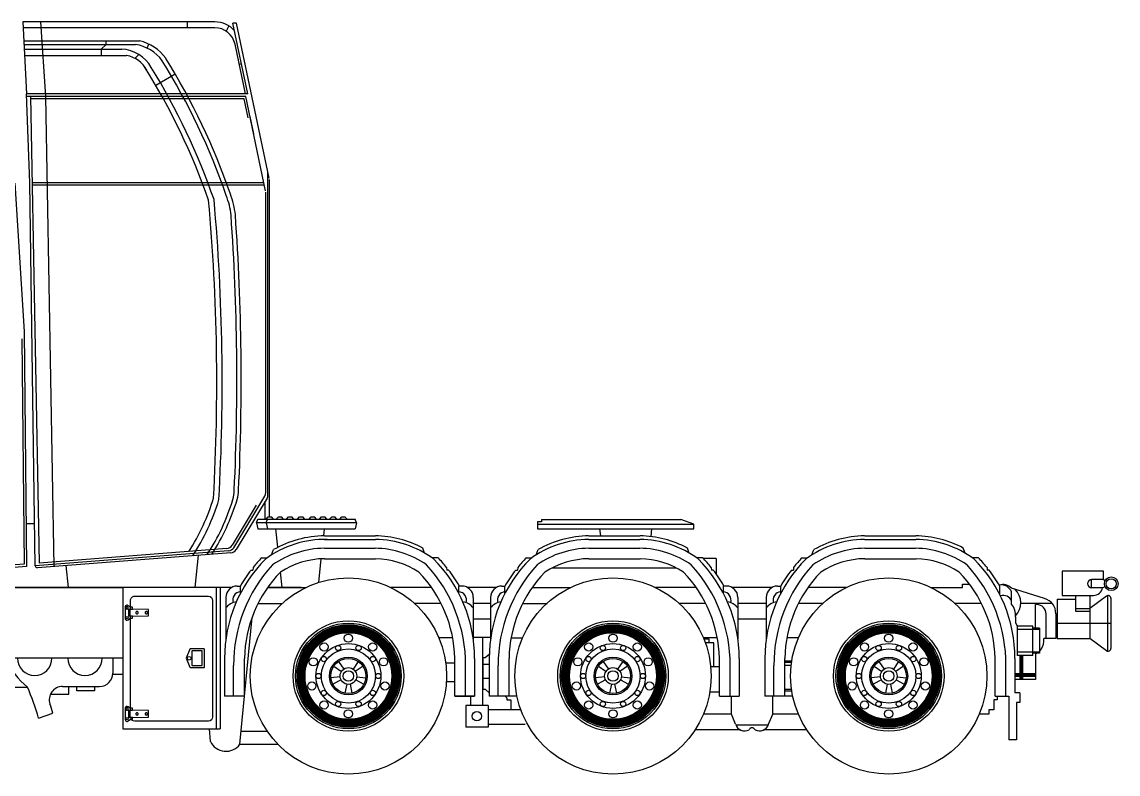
# Model space of a CAD drawing. Header units: millimetres. Extents: x 168688 to 2678837, y 85399 to 2034583.
# Drawn here: x 1223398 to 2045815, y 1463154 to 2027792 of the extents above; entities that cross this region are included whole.
import ezdxf

# ---------------------------------------------------------------- set-up
doc = ezdxf.new("R2010")
doc.units = ezdxf.units.MM

msp = doc.modelspace()

# ---------------------------------------------------------------- linework, layer by layer
for p, q in [((1368117, 2027792), (1224057, 2027792)), ((1224057, 2027792), (1226870, 1973679)), ((1368117, 2023389), (1224286, 2023389)), ((1241225, 1971762), (1237635, 2027792)), ((1347505, 2023389), (1347505, 2027792)), ((1378685, 2024754), (1376535, 2020904)), ((1392927, 1973679), (1381747, 2026797)), ((1384489, 2026797), (1381747, 2026797)), ((1408983, 1910424), (1384489, 2026797)), ((1224798, 2013544), (1311729, 2013544)), ((1224938, 2010843), (1308561, 2010843)), ((1225115, 2007445), (1298292, 2007445)), ((1286555, 2010843), (1282792, 2007445)), ((1282792, 2007445), (1282792, 2002566)), ((1286555, 2010843), (1286555, 2013544)), ((1317282, 2008112), (1318708, 2011050)), ((1391157, 1973679), (1383285, 2011081)), ((1225368, 2002566), (1301895, 2002566)), ((1311124, 2003313), (1308155, 2000414)), ((1388169, 1996287), (1386474, 1995930)), ((1338472, 1988629), (1323868, 1980139)), ((1392927, 1973679), (1226870, 1973679)), ((1229299, 1907075), (1226870, 1973679)), ((1391293, 1971762), (1226940, 1971762)), ((1229870, 1971743), (1236436, 1621579)), ((1390209, 1969971), (1229904, 1969971)), ((1247680, 1619023), (1241225, 1971762)), ((1393196, 1955782), (1390209, 1969971)), ((1406171, 1901078), (1391293, 1971762)), ((1394430, 1956857), (1397184, 1943774)), ((1408023, 1672838), (1408023, 1914983)), ((1409090, 1656281), (1409090, 1909394)), ((1218170, 1906823), (1225065, 1795337)), ((1233369, 1619506), (1229299, 1907075)), ((1404921, 1907015), (1231084, 1907015)), ((1405278, 1905319), (1231116, 1905319)), ((1406278, 1674366), (1406278, 1900048)), ((1225065, 1795337), (1226837, 1618956)), ((1223398, 1789790), (1225097, 1620700)), ((1382287, 1633118), (1405562, 1671787)), ((1407307, 1670260), (1384103, 1631709)), ((1399270, 1665108), (1381090, 1634903)), ((1405992, 1654351), (1405992, 1668075)), ((1399494, 1651678), (1400442, 1654428)), ((1400442, 1654428), (1473502, 1654428)), ((1406616, 1654428), (1408191, 1656281)), ((1406704, 1651678), (1407652, 1654428)), ((1408191, 1656281), (1410554, 1656281)), ((1412129, 1654428), (1410554, 1656281)), ((1414233, 1654428), (1415808, 1656281)), ((1415808, 1656281), (1418171, 1656281)), ((1419746, 1654428), (1418171, 1656281)), ((1421849, 1654428), (1423425, 1656281)), ((1423425, 1656281), (1425787, 1656281)), ((1427362, 1654428), (1425787, 1656281)), ((1430145, 1654428), (1431720, 1656281)), ((1431720, 1656281), (1434082, 1656281)), ((1435658, 1654428), (1434082, 1656281)), ((1438862, 1654428), (1440437, 1656281)), ((1440437, 1656281), (1442800, 1656281)), ((1444375, 1654428), (1442800, 1656281)), ((1446623, 1654428), (1448198, 1656281)), ((1448198, 1656281), (1450561, 1656281)), ((1452136, 1654428), (1450561, 1656281)), ((1454239, 1654428), (1455814, 1656281)), ((1455814, 1656281), (1458177, 1656281)), ((1459752, 1654428), (1458177, 1656281)), ((1461856, 1654428), (1463431, 1656281)), ((1463431, 1656281), (1465794, 1656281)), ((1467369, 1654428), (1465794, 1656281)), ((1474450, 1651678), (1473502, 1654428)), ((1613206, 1654351), (1717693, 1654351)), ((1613206, 1654351), (1613206, 1652597)), ((1727616, 1650843), (1717693, 1654351)), ((1226513, 1651291), (1232919, 1651291)), ((1399494, 1651678), (1400420, 1647242)), ((1406704, 1651678), (1407630, 1647242)), ((1415374, 1633400), (1413872, 1647242)), ((1449865, 1641962), (1450438, 1647242)), ((1474450, 1651678), (1473524, 1647242)), ((1613206, 1652597), (1610336, 1652597)), ((1610336, 1652597), (1610336, 1647242)), ((1610336, 1650843), (1727616, 1650843)), ((1610336, 1647242), (1727616, 1647242)), ((1657691, 1641970), (1656953, 1647242)), ((1695445, 1641385), (1695964, 1647242)), ((1727616, 1647242), (1727616, 1650843)), ((1450336, 1641970), (1488592, 1641970)), ((1450336, 1639320), (1488592, 1639320)), ((1648860, 1641970), (1687116, 1641970)), ((1648860, 1639320), (1687116, 1639320)), ((1855762, 1641970), (1894018, 1641970)), ((1855762, 1639320), (1894018, 1639320)), ((1378389, 1630711), (1233371, 1619463)), ((1380206, 1629302), (1234985, 1618038)), ((1377192, 1632497), (1236436, 1621579)), ((1410620, 1627682), (1412091, 1631638)), ((1450336, 1632690), (1488389, 1632690)), ((1525554, 1629056), (1524146, 1632844)), ((1609144, 1627682), (1610615, 1631638)), ((1648860, 1632690), (1686913, 1632690)), ((1724078, 1629056), (1722670, 1632844)), ((1816046, 1627682), (1817517, 1631638)), ((1855762, 1632690), (1893815, 1632690)), ((1930980, 1629056), (1929572, 1632844)), ((1225097, 1620700), (1187520, 1617785)), ((1355704, 1627402), (1353218, 1603177)), ((1403322, 1625557), (1407465, 1625601)), ((1446070, 1606966), (1448001, 1624767)), ((1450336, 1624845), (1488786, 1624845)), ((1535605, 1625557), (1531061, 1625557)), ((1601846, 1625557), (1605989, 1625601)), ((1648860, 1624845), (1687310, 1624845)), ((1734129, 1625557), (1729585, 1625557)), ((1744385, 1624918), (1734742, 1624918)), ((1744385, 1624918), (1744385, 1613249)), ((1808748, 1625557), (1812891, 1625601)), ((1855762, 1624845), (1894212, 1624845)), ((1941032, 1625557), (1936416, 1625606)), ((1226837, 1618956), (1186622, 1615837)), ((1256399, 1619699), (1258034, 1603177)), ((1395356, 1616334), (1396750, 1616294)), ((1396864, 1618248), (1396750, 1616294)), ((1418651, 1603177), (1417388, 1614830)), ((1542064, 1618248), (1542178, 1616294)), ((1543572, 1616334), (1542178, 1616294)), ((1593880, 1616334), (1595274, 1616294)), ((1595388, 1618248), (1595274, 1616294)), ((1621117, 1617860), (1714390, 1617860)), ((1740588, 1618248), (1740702, 1616294)), ((1742096, 1616334), (1740702, 1616294)), ((1800782, 1616334), (1802176, 1616294)), ((1802290, 1618248), (1802176, 1616294)), ((1947490, 1618248), (1947604, 1616294)), ((1948998, 1616334), (1947604, 1616294)), ((2003858, 1615248), (2003858, 1597334)), ((2034882, 1615448), (2004058, 1615448)), ((2034882, 1608912), (2034882, 1615448)), ((1384913, 1604289), (1387310, 1604289)), ((1387310, 1598868), (1387310, 1604289)), ((1387310, 1598868), (1387310, 1604289)), ((1551153, 1598868), (1551153, 1604289)), ((1553549, 1604289), (1551153, 1604289)), ((1583437, 1604289), (1585834, 1604289)), ((1585834, 1598868), (1585834, 1604289)), ((1585834, 1598868), (1585834, 1604289)), ((1749677, 1598868), (1749677, 1604289)), ((1752073, 1604289), (1749677, 1604289)), ((1790339, 1604289), (1792736, 1604289)), ((1792736, 1598868), (1792736, 1604289)), ((1929020, 1603227), (1929020, 1605741)), ((1929070, 1605791), (1934281, 1605791)), ((1957044, 1597962), (1957044, 1604289)), ((2003858, 1605144), (2003858, 1597334)), ((2034882, 1609167), (2025940, 1609167)), ((2025940, 1603070), (2025940, 1609167)), ((2036119, 1603955), (2034426, 1603091)), ((2036119, 1608281), (2034882, 1608912)), ((1299118, 1603177), (1184433, 1603177)), ((1380710, 1603177), (1299118, 1603177)), ((1299118, 1603177), (1299118, 1497132)), ((1369094, 1603177), (1369094, 1497132)), ((1372137, 1603177), (1372137, 1497132)), ((1376413, 1595789), (1376413, 1564436)), ((1432845, 1603177), (1407704, 1603177)), ((1407704, 1603177), (1436506, 1603177)), ((1530759, 1603177), (1500179, 1603177)), ((1530759, 1603177), (1503840, 1603177)), ((1579234, 1603177), (1557752, 1603177)), ((1562049, 1595789), (1562049, 1564436)), ((1574937, 1595789), (1574937, 1564436)), ((1606228, 1603177), (1635030, 1603177)), ((1729283, 1603177), (1698703, 1603177)), ((1786136, 1603177), (1756276, 1603177)), ((1760573, 1595789), (1760573, 1564436)), ((1781839, 1595789), (1781839, 1564436)), ((1841932, 1603177), (1813130, 1603177)), ((1905605, 1603177), (1928970, 1603177)), ((1990666, 1595013), (1965876, 1602673)), ((1965972, 1590736), (1965972, 1599843)), ((2003858, 1597334), (2027335, 1597334)), ((2013763, 1597334), (2013763, 1585475)), ((2024689, 1597334), (2024689, 1564978)), ((2037171, 1596754), (2024689, 1587526)), ((2034335, 1603070), (2025940, 1603070)), ((2037998, 1597113), (2037998, 1555391)), ((1400583, 1591295), (1418844, 1591295)), ((1537880, 1591295), (1517841, 1591295)), ((1574937, 1591295), (1562049, 1591295)), ((1599107, 1591295), (1617368, 1591295)), ((1736404, 1591295), (1716365, 1591295)), ((1781839, 1591295), (1760573, 1591295)), ((1824270, 1591295), (1806009, 1591295)), ((1943306, 1591295), (1923267, 1591295)), ((1996288, 1591295), (1972759, 1591295)), ((1983869, 1572723), (1983869, 1590353)), ((1984844, 1590353), (1983869, 1590353)), ((2000158, 1594485), (2013763, 1594485)), ((2000158, 1594485), (2000158, 1564978)), ((2013763, 1587526), (2024689, 1587526)), ((2040360, 1595146), (2040360, 1557358)), ((1386855, 1485514), (1396042, 1580777)), ((1574937, 1579384), (1562049, 1579384)), ((1781839, 1579384), (1760573, 1579384)), ((1968916, 1581253), (1968916, 1577022)), ((1991844, 1564978), (1991844, 1583353)), ((1999124, 1583548), (1999124, 1564978)), ((1999124, 1583526), (2000158, 1583526)), ((2013763, 1585475), (2024689, 1585475)), ((1968916, 1577022), (1969986, 1574316)), ((1981811, 1574316), (1969986, 1574316)), ((1969986, 1574316), (1969986, 1552201)), ((1986739, 1571720), (1969986, 1571720)), ((1981811, 1552201), (1981811, 1574316)), ((1986739, 1572615), (1981811, 1572615)), ((1986739, 1572615), (1986739, 1553902)), ((2040360, 1576252), (2000158, 1576252)), ((1546593, 1565338), (1536211, 1565338)), ((1574937, 1565651), (1562049, 1565651)), ((1569267, 1514720), (1569267, 1565651)), ((1590393, 1565338), (1598998, 1565338)), ((1745117, 1565338), (1734735, 1565338)), ((1738898, 1564380), (1735130, 1564380)), ((1738898, 1561711), (1738898, 1564380)), ((1805900, 1565338), (1797295, 1565338)), ((1999124, 1564978), (1990038, 1564978)), ((1990038, 1562686), (1990038, 1564978)), ((1999124, 1569584), (2000158, 1569584)), ((2000158, 1564978), (2024689, 1564978)), ((2037171, 1555750), (2024689, 1564978)), ((1742617, 1561711), (1736150, 1561711)), ((1742617, 1543913), (1742617, 1561711)), ((1986739, 1554797), (1969986, 1554797)), ((1291643, 1550154), (1291643, 1538929)), ((1375478, 1549923), (1375478, 1521613)), ((1390336, 1521613), (1390336, 1550041)), ((1461015, 1547752), (1464865, 1541989)), ((1475670, 1547752), (1471820, 1541989)), ((1541291, 1546785), (1548126, 1546785)), ((1548126, 1521613), (1548126, 1550041)), ((1562985, 1549923), (1562985, 1521663)), ((1569267, 1550621), (1570974, 1550621)), ((1569267, 1550621), (1569267, 1526790)), ((1570974, 1550621), (1574002, 1553283)), ((1574002, 1549923), (1574002, 1521613)), ((1588860, 1521613), (1588860, 1550041)), ((1659539, 1547752), (1663389, 1541989)), ((1674195, 1547752), (1670344, 1541989)), ((1746650, 1521613), (1746650, 1550041)), ((1761509, 1549923), (1761509, 1521663)), ((1780904, 1549923), (1780904, 1521613)), ((1795762, 1521613), (1795762, 1550041)), ((1800996, 1547995), (1795762, 1547995)), ((1800846, 1546971), (1795762, 1546971)), ((1866441, 1547752), (1870291, 1541989)), ((1881097, 1547752), (1877246, 1541989)), ((1953552, 1521613), (1953552, 1550041)), ((1968411, 1549923), (1968411, 1524075)), ((1981811, 1552201), (1969986, 1552201)), ((1971990, 1552201), (1971990, 1534200)), ((1972490, 1552201), (1972490, 1534200)), ((1972990, 1552201), (1972990, 1534200)), ((1973490, 1552201), (1973490, 1534200)), ((1973990, 1552201), (1973990, 1534200)), ((1986739, 1553902), (1981811, 1553902)), ((1983869, 1553448), (1983869, 1534200)), ((1291605, 1538065), (1299118, 1538065)), ((1382182, 1521613), (1382182, 1544629)), ((1457375, 1544113), (1463138, 1540262)), ((1479310, 1544113), (1473547, 1540262)), ((1556281, 1521613), (1556281, 1544629)), ((1574002, 1545365), (1569267, 1545365)), ((1580706, 1521613), (1580706, 1544629)), ((1655899, 1544113), (1661662, 1540262)), ((1677834, 1544113), (1672071, 1540262)), ((1740151, 1543913), (1746650, 1543913)), ((1754805, 1521613), (1754805, 1544629)), ((1787608, 1521613), (1787608, 1544629)), ((1800557, 1544629), (1795762, 1544629)), ((1862801, 1544113), (1868564, 1540262)), ((1884736, 1544113), (1878973, 1540262)), ((1961707, 1521613), (1961707, 1544629)), ((1961707, 1521613), (1961707, 1544629)), ((1983869, 1538332), (1968411, 1538332)), ((1462113, 1536171), (1455216, 1535492)), ((1462822, 1533834), (1456710, 1530567)), ((1467121, 1530645), (1465769, 1523848)), ((1469564, 1530645), (1470916, 1523848)), ((1473863, 1533834), (1479975, 1530567)), ((1474572, 1536171), (1481469, 1535492)), ((1541860, 1532698), (1548126, 1532698)), ((1574002, 1535005), (1569267, 1535005)), ((1660637, 1536171), (1653740, 1535492)), ((1661346, 1533834), (1655234, 1530567)), ((1665645, 1530645), (1664293, 1523848)), ((1668088, 1530645), (1669440, 1523848)), ((1672387, 1533834), (1678499, 1530567)), ((1673096, 1536171), (1679993, 1535492)), ((1867539, 1536171), (1860642, 1535492)), ((1868248, 1533834), (1862136, 1530567)), ((1872547, 1530645), (1871195, 1523848)), ((1874990, 1530645), (1876342, 1523848)), ((1879289, 1533834), (1885401, 1530567)), ((1879998, 1536171), (1886895, 1535492)), ((1983869, 1537832), (1968411, 1537832)), ((1983869, 1537332), (1968411, 1537332)), ((1983869, 1536832), (1968411, 1536832)), ((1983869, 1536332), (1968411, 1536332)), ((1983869, 1534200), (1968411, 1534200)), ((1968411, 1534200), (1968411, 1524075)), ((1217721, 1528509), (1227604, 1528509)), ((1244828, 1523097), (1258688, 1523097)), ((1253918, 1528929), (1281643, 1528929)), ((1258688, 1523097), (1258688, 1528929)), ((1390336, 1521613), (1375478, 1521613)), ((1548126, 1521613), (1562935, 1521613)), ((1562935, 1521613), (1548440, 1521613)), ((1560267, 1514720), (1560267, 1521613)), ((1569267, 1526790), (1570974, 1526790)), ((1570974, 1526790), (1574002, 1524127)), ((1594816, 1521613), (1574002, 1521613)), ((1739535, 1524923), (1746650, 1524923)), ((1746650, 1521613), (1761459, 1521613)), ((1755746, 1508061), (1755746, 1521613)), ((1801718, 1521613), (1780904, 1521613)), ((1786667, 1508061), (1786667, 1521613)), ((1800828, 1526732), (1795762, 1526732)), ((1801012, 1525472), (1795762, 1525472)), ((1953552, 1521613), (1963805, 1521613)), ((1955120, 1521613), (1955120, 1518802)), ((1963805, 1521613), (1963805, 1488795)), ((1972026, 1524075), (1968411, 1524075)), ((1972026, 1524075), (1972026, 1516795)), ((1556412, 1514720), (1556412, 1498467)), ((1573122, 1514720), (1556412, 1514720)), ((1573122, 1514720), (1573122, 1498467)), ((1587427, 1518749), (1587427, 1519710)), ((1590386, 1518749), (1587427, 1518749)), ((1590386, 1511343), (1590386, 1518749)), ((1952683, 1518802), (1952683, 1511308)), ((1955120, 1518802), (1952683, 1518802)), ((1972026, 1516795), (1969685, 1516795)), ((1969685, 1516795), (1969685, 1488795)), ((1235908, 1505190), (1246550, 1508834)), ((1597771, 1511343), (1573122, 1511343)), ((1755746, 1508061), (1734663, 1508061)), ((1758894, 1500651), (1755746, 1508061)), ((1783518, 1500651), (1786667, 1508061)), ((1805972, 1508061), (1786667, 1508061)), ((1948934, 1508061), (1941565, 1508061)), ((1948934, 1511308), (1948934, 1508061)), ((1952683, 1511308), (1948934, 1511308)), ((1299118, 1497132), (1372137, 1497132)), ((1364791, 1487644), (1364087, 1497132)), ((1573122, 1498467), (1556412, 1498467)), ((1600951, 1500410), (1573122, 1500410)), ((1783284, 1499980), (1759129, 1499980)), ((1387810, 1495423), (1407427, 1495423)), ((1762518, 1496307), (1728373, 1496307)), ((1812263, 1496307), (1779894, 1496307)), ((1969685, 1488795), (1963805, 1488795)), ((1386855, 1485514), (1415496, 1485514))]:
    msp.add_line(p, q)
for points in [[(1474450, 1651678), (1399494, 1651678)], [(1400420, 1647242), (1473524, 1647242)], [(1300919, 1588611), (1300919, 1584316), (1300919, 1580020)], [(1305096, 1580124), (1306247, 1580124), (1306247, 1581630), (1303583, 1581630), (1303583, 1584316), (1303583, 1587001), (1306247, 1587001), (1306247, 1588509), (1305096, 1588509)], [(1304913, 1511044), (1304913, 1581630)], [(1349452, 1556841), (1346679, 1550298), (1349452, 1543468)], [(1360053, 1557135), (1349735, 1557135)], [(1360336, 1543468), (1360336, 1556841)], [(1349735, 1543174), (1360053, 1543174)], [(1277807, 1528929), (1277807, 1525606), (1264482, 1525606), (1264482, 1528929)], [(1300919, 1512656), (1300919, 1508360), (1300919, 1504063)], [(1305096, 1504167), (1306247, 1504167), (1306247, 1505674), (1303583, 1505674), (1303583, 1508360), (1303583, 1511044), (1306247, 1511044), (1306247, 1512553), (1305096, 1512553)]]:
    msp.add_lwpolyline(points)
for points in [[(1201076, 1603177), (1299118, 1603177), (1299118, 1550154), (1201076, 1550154)], [(1304316, 1587049), (1304316, 1581581), (1318320, 1581900), (1318320, 1584316), (1318320, 1586731)], [(1304316, 1511094), (1304316, 1505626), (1318320, 1505942), (1318320, 1508361), (1318320, 1510775)]]:
    msp.add_lwpolyline(points, close=True)
for points in [[(1304913, 1587001), (1304913, 1593526, -0.4142383), (1308058, 1596672), (1363287, 1596672, -0.4139748), (1366433, 1593526), (1366433, 1505998, -0.4139748), (1363287, 1502853), (1308059, 1502852, -0.3842817), (1304930, 1505674, -0.3842817)], [(1350807, 1555354), (1350807, 1544963, -0.4110577), (1351037, 1544733), (1358533, 1544733, -0.4145639), (1358751, 1544954), (1358751, 1555345, -0.4146681), (1358522, 1555575), (1351026, 1555575)]]:
    msp.add_lwpolyline(points, format="xyb")
for points in [[(1302309, 1588820, 0.4147727), (1301434, 1587945, 0.4147727), (1302309, 1587071, 0.4147727), (1303184, 1587945, 0.4147727)], [(1309746, 1585190, 0.4147727), (1308872, 1584316, 0.4147727), (1309746, 1583441, 0.4147727), (1310621, 1584316, 0.4147727)], [(1316753, 1585190, 0.4147727), (1315878, 1584316, 0.4147727), (1316753, 1583441, 0.4147727), (1317628, 1584316, 0.4147727)], [(1302309, 1512865, 0.4147727), (1301434, 1511990, 0.4147727), (1302309, 1511115, 0.4147727), (1303184, 1511990, 0.4147727)], [(1309746, 1509235, 0.4147727), (1308872, 1508360, 0.4147727), (1309746, 1507485, 0.4147727), (1310621, 1508360, 0.4147727)], [(1316753, 1509235, 0.4147727), (1315878, 1508360, 0.4147727), (1316753, 1507485, 0.4147727), (1317628, 1508360, 0.4147727)]]:
    msp.add_lwpolyline(points, format="xyb", close=True)
for centre, radius in [((1468343, 1536785), 73631), ((1666867, 1536785), 73631), ((1873769, 1536785), 73631), ((2040697, 1605992), 5118), ((2040697, 1605992), 3835), ((1302310, 1580687), 874), ((1468343, 1536785), 41483), ((1468343, 1536785), 39618), ((1468343, 1536785), 38517), ((1468343, 1536785), 38017), ((1468343, 1536785), 37517), ((1468343, 1536785), 37017), ((1468343, 1536785), 36517), ((1468343, 1536785), 36017), ((1468343, 1536785), 35517), ((1468343, 1536785), 35017), ((1468343, 1536785), 34517), ((1666867, 1536785), 41483), ((1666867, 1536785), 39618), ((1666867, 1536785), 38517), ((1666867, 1536785), 38017), ((1666867, 1536785), 37517), ((1666867, 1536785), 37017), ((1666867, 1536785), 36517), ((1666867, 1536785), 36017), ((1666867, 1536785), 35517), ((1666867, 1536785), 35017), ((1666867, 1536785), 34517), ((1873769, 1536785), 41483), ((1873769, 1536785), 39618), ((1873769, 1536785), 38517), ((1873769, 1536785), 38017), ((1873769, 1536785), 37517), ((1873769, 1536785), 37017), ((1873769, 1536785), 36517), ((1873769, 1536785), 36017), ((1873769, 1536785), 35517), ((1873769, 1536785), 35017), ((1873769, 1536785), 34517), ((1468343, 1536785), 34017), ((1468343, 1536785), 33517), ((1468343, 1536785), 33017), ((1468343, 1536785), 32517), ((1468343, 1565226), 3076), ((1666867, 1536785), 34017), ((1666867, 1536785), 33517), ((1666867, 1536785), 33017), ((1666867, 1536785), 32517), ((1666867, 1565226), 3076), ((1873769, 1536785), 34017), ((1873769, 1536785), 33517), ((1873769, 1536785), 33017), ((1873769, 1536785), 32517), ((1873769, 1565226), 3076), ((1468343, 1536785), 24365), ((1450109, 1558611), 3076), ((1468343, 1536785), 20368), ((1460693, 1557802), 1998), ((1475992, 1557802), 1998), ((1486576, 1558611), 3076), ((1666867, 1536785), 24365), ((1648633, 1558611), 3076), ((1666867, 1536785), 20368), ((1659217, 1557802), 1998), ((1674516, 1557802), 1998), ((1685100, 1558611), 3076), ((1873769, 1536785), 24365), ((1855535, 1558611), 3076), ((1873769, 1536785), 20368), ((1866119, 1557802), 1998), ((1881418, 1557802), 1998), ((1892003, 1558611), 3076), ((1348907, 1550158), 1374), ((1441968, 1547428), 3076), ((1449931, 1549463), 1998), ((1468343, 1536785), 14201), ((1468343, 1536785), 13190), ((1486754, 1549463), 1998), ((1494717, 1547428), 3076), ((1640492, 1547428), 3076), ((1648455, 1549463), 1998), ((1666867, 1536785), 14201), ((1666867, 1536785), 13190), ((1685278, 1549463), 1998), ((1693241, 1547428), 3076), ((1847394, 1547428), 3076), ((1855357, 1549463), 1998), ((1873769, 1536785), 14201), ((1873769, 1536785), 13190), ((1892180, 1549463), 1998), ((1900143, 1547428), 3076), ((1445976, 1536785), 1998), ((1468343, 1536785), 6260), ((1468343, 1536785), 3906), ((1490709, 1536785), 1998), ((1644500, 1536785), 1998), ((1666867, 1536785), 6260), ((1666867, 1536785), 3906), ((1689233, 1536785), 1998), ((1851402, 1536785), 1998), ((1873769, 1536785), 6260), ((1873769, 1536785), 3906), ((1896135, 1536785), 1998), ((1440902, 1529308), 3076), ((1495783, 1529308), 3076), ((1639426, 1529308), 3076), ((1694307, 1529308), 3076), ((1846328, 1529308), 3076), ((1901209, 1529308), 3076), ((1449931, 1524107), 1998), ((1486754, 1524107), 1998), ((1648455, 1524107), 1998), ((1685278, 1524107), 1998), ((1855357, 1524107), 1998), ((1892180, 1524107), 1998), ((1450109, 1514958), 3076), ((1460693, 1515767), 1998), ((1475992, 1515767), 1998), ((1486576, 1514958), 3076), ((1648633, 1514958), 3076), ((1659217, 1515767), 1998), ((1674516, 1515767), 1998), ((1685100, 1514958), 3076), ((1855535, 1514958), 3076), ((1866119, 1515767), 1998), ((1881418, 1515767), 1998), ((1892003, 1514958), 3076), ((1302310, 1504730), 874), ((1468343, 1508344), 3076), ((1564767, 1506593), 3482), ((1666867, 1508344), 3076), ((1873769, 1508344), 3076)]:
    msp.add_circle(centre, radius)
for centre, radius, start, end in [((1368117, 2007889), 19903, 41.911636, 90), ((1368117, 2007889), 15500, 11.886096, 90), ((1296580, 1980137), 27361, 29.366304, 86.41449), ((1303775, 1980267), 30948, 36.436199, 81.102675), ((1303775, 1980267), 34214, 36.436199, 76.556899), ((1298161, 1981525), 21370, 27.77226, 79.937325), ((894260, 1730369), 510576, 19.111009, 31.698121), ((894260, 1730369), 513831, 19.111009, 31.698121), ((894260, 1730369), 496939, 19.224927, 32.050627), ((894260, 1730369), 500884, 19.111009, 31.698121), ((1228371, 1971698), 1500, 1.71783, 3.186645), ((-167854, 1757067), 1537451, 356.767284, 5.109813), ((-167854, 1757067), 1541518, 356.731067, 5.109662), ((1325164, 1877205), 55397, 5.629174, 21.392035), ((1325164, 1877205), 58649, 5.629174, 21.392035), ((-350549, 1759318), 1735230, 357.262825, 4.078293), ((-350549, 1759318), 1738481, 357.262825, 4.078293), ((1217700, 1715170), 156021, 327.037105, 343.312299), ((1343993, 1678678), 38813, 346.092906, 356.483437), ((1347208, 1678678), 38813, 346.092906, 356.483437), ((1401278, 1674366), 5000, 328.956423, 0), ((1403023, 1672838), 5000, 328.956423, 0), ((1217700, 1715170), 160203, 326.640785, 343.311826), ((1228212, 1715354), 160203, 326.925077, 343.311826), ((1231428, 1715354), 160203, 327.037105, 343.311826), ((1451245, 1562652), 76677, 89.162922, 125.845088), ((1451245, 1562652), 79323, 90.631014, 119.57765), ((1487197, 1562611), 76722, 54.160126, 88.95815), ((1487197, 1562611), 79372, 62.275546, 88.95815), ((1649769, 1562652), 76677, 90.837078, 125.845088), ((1649769, 1562652), 79323, 90.837078, 119.57765), ((1685721, 1562611), 76722, 54.160126, 88.95815), ((1685721, 1562611), 79372, 62.275546, 88.95815), ((1856671, 1562652), 76677, 90.837078, 125.845088), ((1856671, 1562652), 79323, 90.837078, 119.57765), ((1892623, 1562611), 76722, 54.160126, 88.95815), ((1892623, 1562611), 79372, 62.275546, 88.95815), ((1376806, 1637482), 5000, 274.435179, 328.956423), ((1378003, 1635696), 5000, 274.435179, 328.956423), ((1379819, 1634287), 5000, 274.435179, 328.956423), ((1451245, 1562652), 70046, 90.837078, 124.641305), ((1487205, 1562627), 70074, 55.362004, 89.031868), ((1524099, 1632826), 50, 20.398739, 62.275546), ((1649769, 1562652), 70046, 90.837078, 124.641305), ((1685729, 1562627), 70074, 55.362004, 89.031868), ((1722623, 1632826), 50, 20.398739, 62.275546), ((1856671, 1562652), 70046, 90.837078, 124.641305), ((1892631, 1562627), 70074, 55.362004, 89.031868), ((1929525, 1632826), 50, 20.398739, 62.275546), ((1480500, 1550438), 105023, 134.922675, 180.280924), ((1493433, 1545101), 111252, 137.491312, 180.24288), ((1480965, 1550438), 108034, 135.946506, 141.121219), ((1406373, 1624765), 50, 125.845088, 135.09492), ((1411456, 1620239), 50, 124.641305, 135.969585), ((1451245, 1562652), 62200, 90.837078, 123.081924), ((1487142, 1562489), 62378, 56.941128, 88.48934), ((1527006, 1620239), 50, 44.030415, 55.358695), ((1445030, 1545101), 111252, 359.75712, 42.508688), ((1457963, 1550438), 105023, 359.719076, 45.077325), ((1457963, 1550438), 108034, 38.878781, 44.053494), ((1679024, 1550438), 105023, 134.922675, 180.280924), ((1691957, 1545101), 111252, 137.491312, 180.24288), ((1679489, 1550438), 108034, 135.946506, 141.121219), ((1604897, 1624765), 50, 125.845088, 135.09492), ((1609980, 1620239), 50, 124.641305, 135.969585), ((1649769, 1562652), 62200, 90.837078, 123.081924), ((1685666, 1562489), 62378, 56.941128, 88.48934), ((1725530, 1620239), 50, 44.030415, 55.358695), ((1643554, 1545101), 111252, 359.75712, 42.508688), ((1656487, 1550438), 105023, 359.719076, 45.077325), ((1656487, 1550438), 108034, 38.878781, 44.053494), ((1885926, 1550438), 105023, 134.922675, 180.280924), ((1898859, 1545101), 111252, 137.491312, 180.24288), ((1886391, 1550438), 108034, 135.946506, 141.121219), ((1811799, 1624765), 50, 125.845088, 135.09492), ((1816882, 1620239), 50, 124.641305, 135.969585), ((1856671, 1562652), 62200, 90.837078, 123.081924), ((1892568, 1562489), 62378, 56.941128, 88.48934), ((1932432, 1620239), 50, 44.030415, 55.358695), ((1850456, 1545101), 111252, 359.75712, 42.508688), ((1937516, 1624765), 50, 44.90508, 54.154912), ((1863389, 1550438), 105023, 359.719076, 45.077325), ((1863389, 1550438), 108034, 38.878781, 44.053494), ((1234869, 1619534), 1500, 181.051332, 274.435179), ((1480965, 1550438), 108034, 142.413077, 150.101527), ((1485997, 1548180), 95679, 135.902092, 178.885579), ((1417321, 1614727), 50, 123.081924, 135.902092), ((1521142, 1614727), 50, 44.097908, 56.918076), ((1452466, 1548180), 95679, 1.114421, 44.097908), ((1457963, 1550438), 108034, 29.898473, 37.586923), ((1679489, 1550438), 108034, 142.413077, 150.101527), ((1684521, 1548180), 95679, 135.902092, 178.885579), ((1615845, 1614727), 50, 123.081924, 135.902092), ((1719666, 1614727), 50, 44.097908, 56.918076), ((1650990, 1548180), 95679, 1.114421, 44.097908), ((1656487, 1550438), 108034, 29.898473, 37.586923), ((1886391, 1550438), 108034, 142.413077, 150.101527), ((1891423, 1548180), 95679, 135.902092, 178.885579), ((1822747, 1614727), 50, 123.081924, 135.902092), ((1926568, 1614727), 50, 44.097908, 56.918076), ((1857892, 1548180), 95679, 1.114421, 44.097908), ((1863389, 1550438), 108034, 29.898473, 37.586923), ((2004058, 1615248), 200, 90, 180), ((1384913, 1595789), 8500, 90, 180), ((1553549, 1595789), 8500, 0, 90), ((1583437, 1595789), 8500, 90, 180), ((1752073, 1595789), 8500, 0, 90), ((1790339, 1595789), 8500, 90, 180), ((1929070, 1605741), 50, 90, 180), ((1959431, 1596468), 8946, 43.908518, 108.118714), ((1958257, 1596855), 8274, 21.173443, 101.206501), ((2025940, 1606118), 3049, 90, 270), ((1387733, 1593837), 6191, 93.920219, 198.448248), ((1550729, 1593837), 6191, 341.551752, 86.079781), ((1586257, 1593837), 6191, 93.920219, 198.448248), ((1749253, 1593837), 6191, 341.551752, 86.079781), ((1793159, 1593837), 6191, 93.920219, 198.448248), ((1928970, 1603227), 50, 270, 0), ((1959575, 1590435), 6859, 21.150238, 107.308924), ((1958425, 1591755), 14361, 317.035765, 44.417043), ((2027335, 1604334), 7000, 270, 349.592414), ((2034335, 1603270), 200, 270, 297.041147), ((2038360, 1595146), 2000, 0, 126.475791), ((1385462, 1581301), 11174, 96.34767, 144.074095), ((1553001, 1581301), 11174, 35.925905, 83.65233), ((1583986, 1581301), 11174, 96.34767, 144.074095), ((1751525, 1581301), 11174, 35.925905, 83.65233), ((1790888, 1581301), 11174, 96.34767, 144.074095), ((1954470, 1581967), 14464, 357.170829, 37.320401), ((1984844, 1583353), 7000, 0, 90), ((1987124, 1583548), 12000, 0, 72.830127), ((1980038, 1562686), 10000, 312.072521, 0), ((2038360, 1557358), 2000, 233.524209, 0), ((1248169, 1557649), 35665, 192.129594, 234.788357), ((1233012, 1550154), 12934, 180, 0), ((1270707, 1550154), 12934, 180, 0), ((1980038, 1562686), 10000, 292.522555, 298.550529), ((1281643, 1538929), 10000, 270, 0), ((1013093, 1438991), 232441, 16.546982, 22.651365), ((1253918, 1518929), 10000, 90, 198.337852), ((1562935, 1521663), 50, 270, 0), ((1585161, 1519349), 2294, 9.051195, 80.639809), ((1761459, 1521663), 50, 270, 0), ((1023788, 1442653), 232441, 16.546982, 18.337852), ((1765716, 1502658), 7111, 196.39631, 296.726627), ((1771206, 1495477), 2437, 19.89115, 160.10885), ((1776696, 1502658), 7111, 243.273373, 343.60369), ((1376460, 1493171), 12911, 205.348198, 323.623254)]:
    msp.add_arc(centre, radius, start, end)
for points in [[(1302348, 1589939), (1302114, 1589939), (1300919, 1590042), (1300919, 1588611)], [(1302348, 1589939), (1302114, 1589939), (1300919, 1590042), (1300919, 1588611)], [(1304065, 1588898), (1303705, 1589313), (1302582, 1589939), (1302348, 1589939)], [(1304065, 1588900), (1304427, 1588485), (1304701, 1588509), (1305096, 1588509)], [(1300919, 1580020), (1300919, 1578588), (1302114, 1578694), (1302348, 1578694)], [(1300919, 1580020), (1300919, 1578588), (1302114, 1578694), (1302348, 1578694)], [(1302348, 1578694), (1302582, 1578694), (1303705, 1579317), (1304065, 1579733)], [(1302348, 1578694), (1302582, 1578694), (1303705, 1579317), (1304065, 1579733)], [(1304065, 1579733), (1304427, 1580148), (1304701, 1580124), (1305096, 1580124)], [(1304065, 1579733), (1304427, 1580148), (1304701, 1580124), (1305096, 1580124)], [(1349735, 1557135), (1349578, 1557135), (1349452, 1557003), (1349452, 1556841)], [(1349735, 1557135), (1349578, 1557135), (1349452, 1557003), (1349452, 1556841)], [(1351026, 1555575), (1351026, 1555454), (1350927, 1555354), (1350807, 1555354)], [(1351026, 1555575), (1351026, 1555454), (1350927, 1555354), (1350807, 1555354)], [(1360336, 1556841), (1360336, 1557003), (1360210, 1557135), (1360053, 1557135)], [(1360336, 1556841), (1360336, 1557003), (1360210, 1557135), (1360053, 1557135)], [(1349452, 1543468), (1349452, 1543306), (1349578, 1543174), (1349735, 1543174)], [(1349452, 1543468), (1349452, 1543306), (1349578, 1543174), (1349735, 1543174)], [(1360053, 1543174), (1360210, 1543174), (1360336, 1543306), (1360336, 1543468)], [(1360053, 1543174), (1360210, 1543174), (1360336, 1543306), (1360336, 1543468)], [(1302348, 1513982), (1302114, 1513982), (1300919, 1514086), (1300919, 1512656)], [(1302348, 1513982), (1302114, 1513982), (1300919, 1514086), (1300919, 1512656)], [(1304065, 1512941), (1303705, 1513357), (1302582, 1513982), (1302348, 1513982)], [(1304065, 1512941), (1303705, 1513357), (1302582, 1513982), (1302348, 1513982)], [(1305096, 1512553), (1304701, 1512553), (1304427, 1512526), (1304065, 1512941)], [(1305096, 1512553), (1304701, 1512553), (1304427, 1512526), (1304065, 1512941)], [(1300919, 1504063), (1300919, 1502634), (1302114, 1502738), (1302348, 1502738)], [(1300919, 1504063), (1300919, 1502634), (1302114, 1502738), (1302348, 1502738)], [(1302348, 1502738), (1302582, 1502738), (1303705, 1503361), (1304065, 1503776)], [(1302348, 1502738), (1302582, 1502738), (1303705, 1503361), (1304065, 1503776)], [(1304065, 1503776), (1304427, 1504194), (1304701, 1504167), (1305096, 1504167)], [(1304065, 1503776), (1304427, 1504194), (1304701, 1504167), (1305096, 1504167)]]:
    msp.add_open_spline(points, degree=3)

doc.saveas('drawing.dxf')
